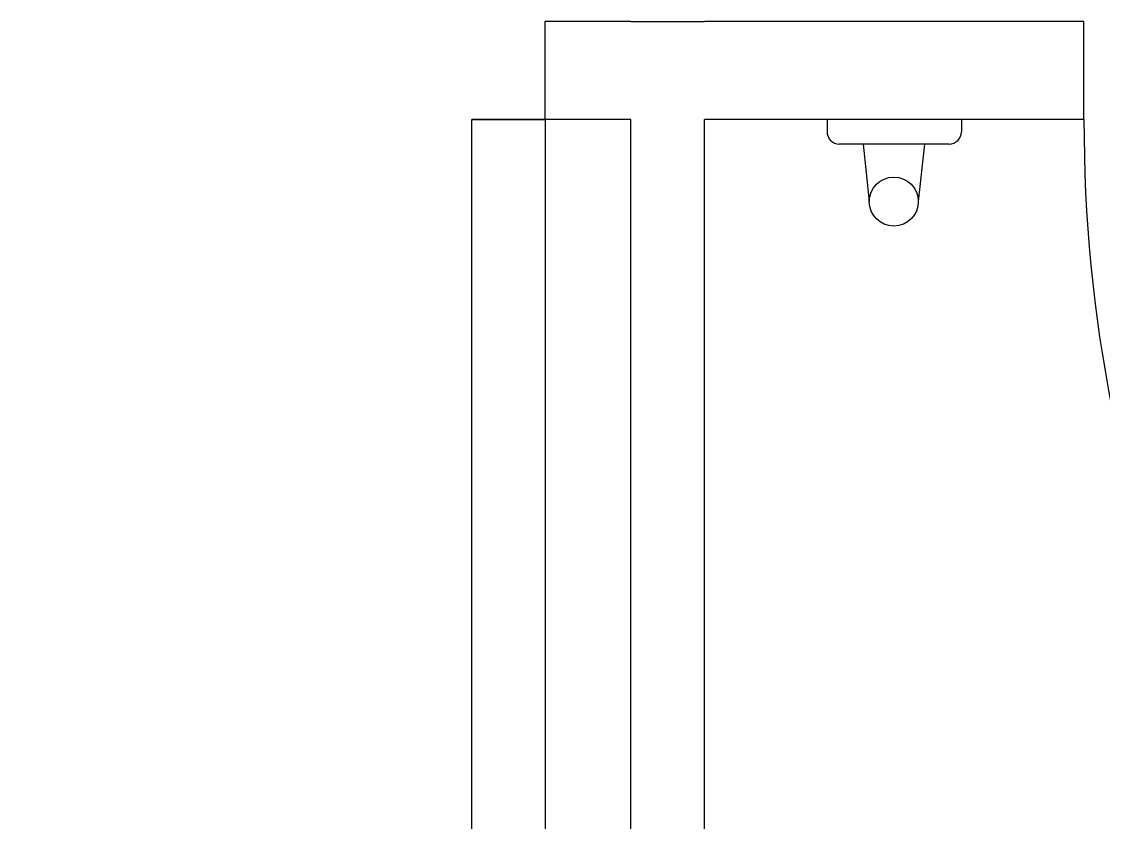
# Model space of a CAD drawing. Header units: inches. Extents: x 542787 to 543192, y 9574025 to 9574373.
# Drawn here: x 543039.4671 to 543039.9089, y 9574116.1276 to 9574116.4545 of the extents above; entities that cross this region are included whole.
import ezdxf

# ---------------------------------------------------------------- set-up
doc = ezdxf.new("R2010")
doc.units = ezdxf.units.IN
doc.header["$MEASUREMENT"] = 0
doc.layers.add('I-ARQ', color=8, linetype='Continuous')

msp = doc.modelspace()

# ---------------------------------------------------------------- linework, layer by layer
at = {"layer": 'I-ARQ'}
for p, q in [((543039.71601, 9574116.45451), (543039.68101, 9574116.45451)), ((543039.68101, 9574116.41451), (543039.68101, 9574116.45451)), ((543039.71601, 9574116.45451), (543039.74601, 9574116.45451)), ((543039.90101, 9574116.45451), (543039.74601, 9574116.45451)), ((543039.90101, 9574116.41451), (543039.90101, 9574116.45451)), ((543039.71601, 9574116.41451), (543039.65101, 9574116.41451)), ((543039.65101, 9574115.81451), (543039.65101, 9574116.41451)), ((543039.65101, 9574116.41451), (543039.68101, 9574116.41451)), ((543039.68101, 9574116.41451), (543039.68101, 9574115.81451)), ((543039.71601, 9574115.20451), (543039.71601, 9574116.41451)), ((543039.90101, 9574116.41451), (543039.74601, 9574116.41451)), ((543039.74601, 9574115.20451), (543039.74601, 9574116.41451)), ((543039.79609, 9574116.41451), (543039.79609, 9574116.40951)), ((543039.85092, 9574116.41451), (543039.79609, 9574116.41451)), ((543039.85092, 9574116.41451), (543039.85092, 9574116.40951)), ((543039.84592, 9574116.40451), (543039.80109, 9574116.40451)), ((543039.81081, 9574116.40451), (543039.81334, 9574116.38104)), ((543039.83586, 9574116.40451), (543039.83334, 9574116.38104))]:
    msp.add_line(p, q, dxfattribs=at)
msp.add_circle((543039.82334, 9574116.38104), 0.01, dxfattribs=at)
for centre, radius, start, end in [((543039.68101, 9574116.41451), 0.6, 180, 270), ((543040.50101, 9574116.41313), 0.6, 179.86817, 269.99989), ((543039.80109, 9574116.40951), 0.005, 180, 270), ((543039.84592, 9574116.40951), 0.005, 270, 0)]:
    msp.add_arc(centre, radius, start, end, dxfattribs=at)

doc.saveas('drawing.dxf')
